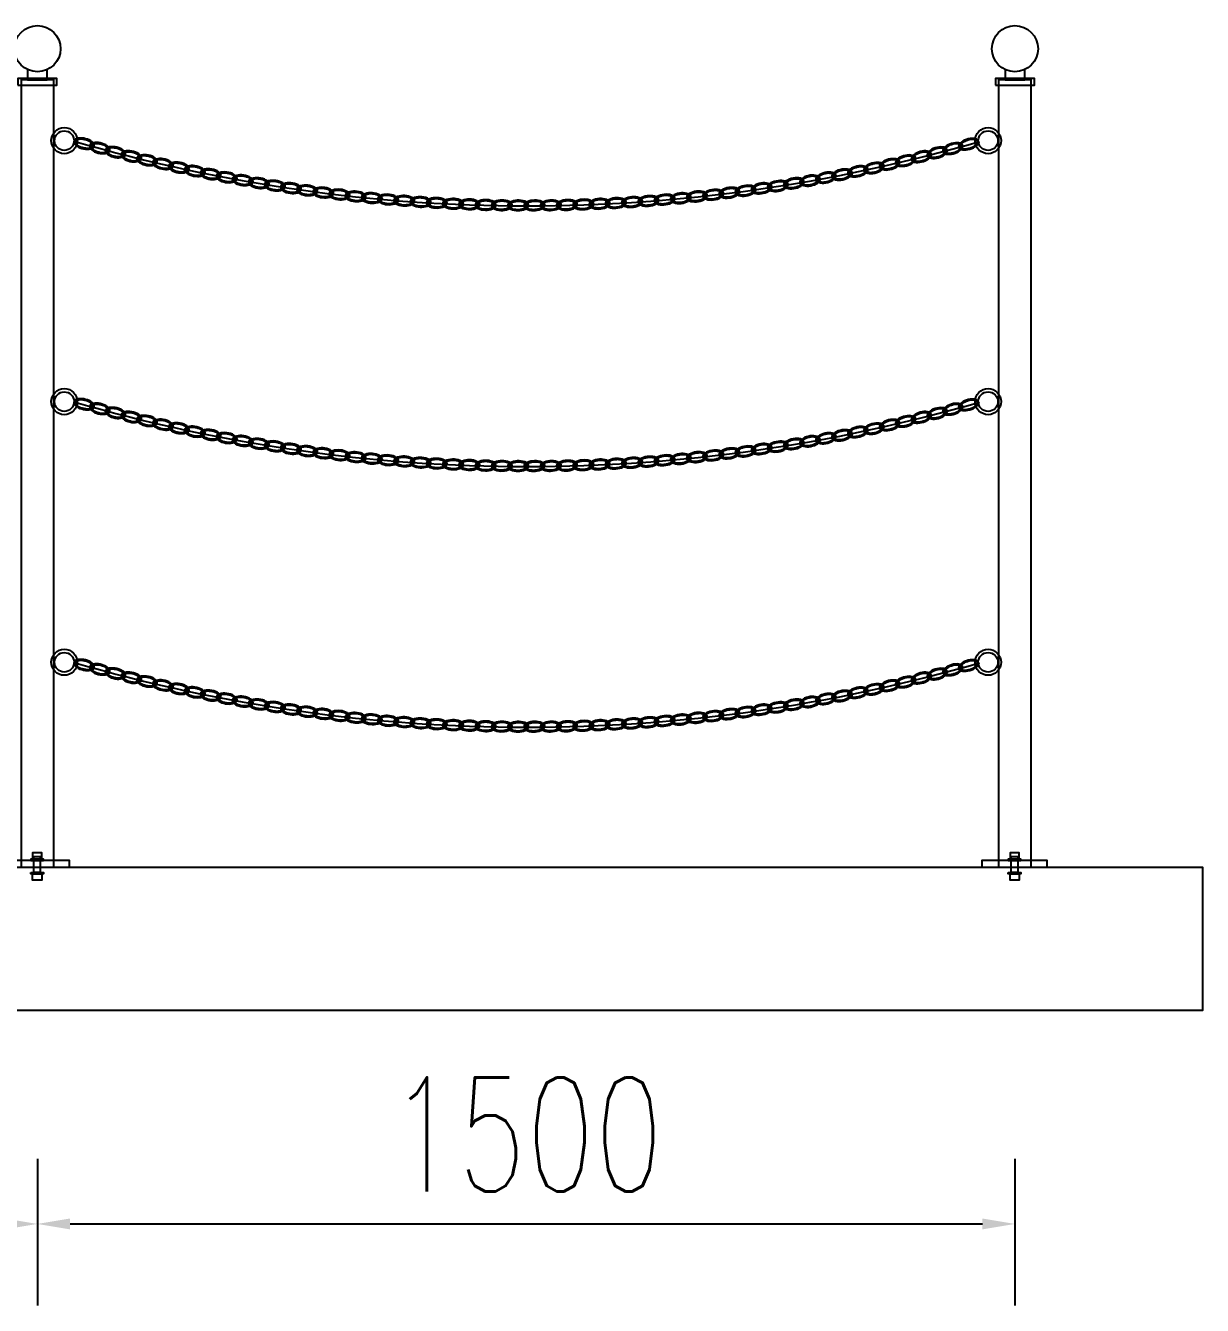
# Model space of a CAD drawing. Extents: x -89702 to 926017, y -610001 to -56924.
# Drawn here: x 499160 to 500966, y -116092 to -114128 of the extents above; entities that cross this region are included whole.
import ezdxf

# ---------------------------------------------------------------- set-up
doc = ezdxf.new("R2010")
doc.units = 0
doc.header["$LTSCALE"] = 10
doc.header["$MEASUREMENT"] = 0
for name, color, linetype in [('W-_ANTICOLLISION防撞措施', 6, 'Continuous'), ('W-PLASTIC_RAILINGS塑木栏杆', 6, 'Continuous'), ('W-REVETMENT驳岸', 251, 'Continuous'), ('W-STEEL_FRAME钢架', 3, 'Continuous')]:
    doc.layers.add(name, color=color, linetype=linetype)
doc.styles.add('STANDARD_T3', font='simplex.shx', dxfattribs={"width": 0.7, "bigfont": 'gbcbig.shx'})
doc.dimstyles.new('W&&50', dxfattribs={"dimtxt": 175, "dimasz": 50, "dimexe": 125, "dimexo": 150, "dimgap": 50, "dimtad": 1, "dimdec": 0, "dimzin": 0, "dimdsep": 46, "dimtxsty": 'STANDARD_T3', "dimcen": 0.09, "dimclrd": 1, "dimclre": 1, "dimclrt": 7, "dimazin": 2, "dimtfac": 1, "dimtdec": 0, "dimtix": 1, "dimtmove": 2, "dimatfit": 3, "dimfxl": 0, "dimtolj": 1, "dimtzin": 0, "dimarcsym": 0})

# ---------------------------------------------------------------- blocks, each defined once
blk = doc.blocks.new('*D1877')
at = {"layer": 'Defpoints', "color": 0, "transparency": 16777216}
for p in [(497678.5, -115419.4), (499178.5, -115419.4), (499178.5, -115967)]:
    blk.add_point(p, dxfattribs=at)
at = {"layer": 'W-STEEL_FRAME钢架', "color": 1, "lineweight": -2, "transparency": 16777216}
for p, q in [((497678.5, -115867), (497678.5, -116092)), ((499178.5, -115867), (499178.5, -116092)), ((497728.5, -115967), (499128.5, -115967))]:
    blk.add_line(p, q, dxfattribs=at)
at = {"layer": 'W-STEEL_FRAME钢架', "color": 1, "transparency": 16777216}
for points in [[(497728.5, -115958.6), (497728.5, -115975.3), (497678.5, -115967)], [(499128.5, -115958.6), (499128.5, -115975.3), (499178.5, -115967)]]:
    blk.add_solid(points, dxfattribs=at)
at = {"layer": 'W-STEEL_FRAME钢架', "color": 7, "transparency": 16777216, "insert": (498428.5, -115829.5), "char_height": 175, "attachment_point": 5, "style": 'STANDARD_T3'}
blk.add_mtext('\\A1;1500', dxfattribs=at)
blk = doc.blocks.new('*D1878')
at = {"layer": 'Defpoints', "color": 0, "transparency": 16777216}
for p in [(499178.5, -115419.4), (500678.5, -115419.4), (500678.5, -115967)]:
    blk.add_point(p, dxfattribs=at)
at = {"layer": 'W-STEEL_FRAME钢架', "color": 1, "lineweight": -2, "transparency": 16777216}
for p, q in [((499178.5, -115867), (499178.5, -116092)), ((500678.5, -115867), (500678.5, -116092)), ((499228.5, -115967), (500628.5, -115967))]:
    blk.add_line(p, q, dxfattribs=at)
at = {"layer": 'W-STEEL_FRAME钢架', "color": 1, "transparency": 16777216}
for points in [[(499228.5, -115958.6), (499228.5, -115975.3), (499178.5, -115967)], [(500628.5, -115958.6), (500628.5, -115975.3), (500678.5, -115967)]]:
    blk.add_solid(points, dxfattribs=at)
at = {"layer": 'W-STEEL_FRAME钢架', "color": 7, "transparency": 16777216, "insert": (499928.5, -115829.5), "char_height": 175, "attachment_point": 5, "style": 'STANDARD_T3'}
blk.add_mtext('\\A1;1500', dxfattribs=at)
blk = doc.blocks.new('*U1875')
at = {"layer": 'W-PLASTIC_RAILINGS塑木栏杆'}
for centre, start_param, end_param in [((15.9, 0.7), 5.719675, 11.831037), ((41, 0.9), 2.578067, 8.689445)]:
    blk.add_ellipse(centre, major_axis=(15.9, 0.7), ratio=0.498883, start_param=start_param, end_param=end_param, dxfattribs=at)
for points, knots in [([(28.1, -1.9), (28.2, -1.8), (28.3, -1.6), (29, -1), (29.4, -0.5), (29.8, 0.2), (30, 0.5), (30, 1), (30, 1.1), (30, 1.3), (30, 1.5), (30, 1.8), (29.8, 2.3), (29.6, 2.6), (29.1, 3.2), (28.8, 3.5), (28.1, 4.1), (27.6, 4.4), (26.1, 5.2), (24.7, 5.7), (21.7, 6.5), (20, 6.7), (16.5, 6.9), (14.7, 6.8), (11.2, 6.3), (9.5, 5.9), (6.8, 5), (5.7, 4.5), (4.1, 3.5), (3.5, 3), (2.6, 2.1), (2.3, 1.7), (2, 1), (1.9, 0.7), (1.8, 0.1), (1.8, -0.2), (2, -0.8), (2.2, -1.1), (2.7, -1.8), (3.1, -2.2), (4.1, -2.9), (4.7, -3.3), (6, -3.9), (6.8, -4.2), (9, -4.9), (10.5, -5.2), (13.9, -5.5), (15.6, -5.5), (19, -5.2), (20.7, -4.9), (23.8, -4.1), (25.2, -3.6), (26.4, -3), (26.4, -2.9), (26.5, -2.9)], [5.672591, 5.672591, 5.672591, 5.672591, 5.732045, 5.732045, 5.989329, 5.989329, 6.173043, 6.173043, 6.283185, 6.283185, 6.283185, 6.455274, 6.455274, 6.627362, 6.627362, 6.79945, 6.79945, 6.971538, 6.971538, 7.326596, 7.326596, 7.681654, 7.681654, 8.036712, 8.036712, 8.39177, 8.39177, 8.689562, 8.689562, 8.937439, 8.937439, 9.144062, 9.144062, 9.350686, 9.350686, 9.55731, 9.55731, 9.763933, 9.763933, 9.970557, 9.970557, 10.177181, 10.177181, 10.383804, 10.383804, 10.72734, 10.72734, 11.070875, 11.070875, 11.414411, 11.414411, 11.757946, 11.757946, 11.773982, 11.773982, 11.773982, 11.773982]), ([(28.9, 3.4), (28.6, 3.2), (28.3, 2.9), (27.7, 2.3), (27.4, 1.9), (27, 1.2), (26.9, 0.9), (26.9, 0.3), (26.9, 0), (27.1, -0.6), (27.3, -1), (27.8, -1.7), (28.2, -2), (29.1, -2.7), (29.7, -3.1), (31.1, -3.7), (31.8, -4), (34, -4.7), (35.6, -5), (38.9, -5.3), (40.7, -5.3), (44.1, -5.1), (45.8, -4.8), (48.8, -3.9), (50.2, -3.4), (52.2, -2.3), (53, -1.8), (54.1, -0.9), (54.5, -0.4), (54.9, 0.4), (55, 0.7), (55.1, 1.1), (55.1, 1.3), (55.1, 1.5), (55.1, 1.7), (55, 1.9), (54.8, 2.5), (54.7, 2.8), (54.2, 3.3), (53.9, 3.6), (53.2, 4.2), (52.7, 4.5), (51.1, 5.4), (49.8, 5.9), (46.8, 6.7), (45.1, 6.9), (41.6, 7.1), (39.7, 7), (36.3, 6.5), (34.6, 6.1), (32.1, 5.3), (31.2, 4.9), (30.4, 4.4)], [2.530994, 2.530994, 2.530994, 2.530994, 2.654253, 2.654253, 2.860877, 2.860877, 3.067501, 3.067501, 3.274124, 3.274124, 3.480748, 3.480748, 3.687372, 3.687372, 3.893995, 3.893995, 4.100619, 4.100619, 4.444154, 4.444154, 4.78769, 4.78769, 5.131226, 5.131226, 5.474761, 5.474761, 5.732045, 5.732045, 5.989329, 5.989329, 6.173043, 6.173043, 6.283185, 6.283185, 6.283185, 6.455274, 6.455274, 6.627362, 6.627362, 6.79945, 6.79945, 6.971538, 6.971538, 7.326596, 7.326596, 7.681654, 7.681654, 8.036712, 8.036712, 8.39177, 8.39177, 8.632388, 8.632388, 8.632388, 8.632388])]:
    blk.add_open_spline(points, degree=3, knots=knots, dxfattribs=at)
blk = doc.blocks.new('*U1876')
at = {"layer": 'W-REVETMENT驳岸', "color": 0, "linetype": 'ByBlock', "lineweight": -2, "transparency": 16777216}
for p, rotation in [((499234.6, -114305.4), 343.7596410931119), ((500568, -114321.4), 14.86390870683564), ((499282.8, -114318.9), 344.9116510047311), ((500519.6, -114333.7), 13.71189879521642), ((499331.2, -114331.4), 346.0636609163505), ((499379.8, -114343), 347.2156708279701), ((500422, -114355.5), 11.40787897197812), ((500470.9, -114345.1), 12.55988888359726), ((499428.7, -114353.5), 348.3676807395893), ((499477.8, -114363.1), 349.5196906512087), ((500323.6, -114373.3), 9.103859148739456), ((500372.9, -114364.9), 10.25586906035894), ((499527, -114371.7), 350.6717005628279), ((499576.4, -114379.3), 351.8237104744471), ((499626, -114386), 352.9757203860663), ((500174.8, -114392.5), 5.647829413880275), ((500224.5, -114387.1), 6.799839325499762), ((500274.1, -114380.7), 7.951849237119617), ((499675.7, -114391.6), 354.1277302976861), ((499725.5, -114396.2), 355.2797402093058), ((499775.3, -114399.8), 356.4317501209254), ((499825.3, -114402.4), 357.5837600325448), ((499875.2, -114404), 358.7357699441634), ((499925.2, -114404.6), 359.8877798557872), ((499975.2, -114404.2), 1.039789767401623), ((500025.2, -114402.8), 2.191799679021282), ((500075.2, -114400.4), 3.34380959064171), ((500125, -114397), 4.495819502261089)]:
    blk.add_blockref('*U1875', p, dxfattribs=dict(at, rotation=rotation))
blk = doc.blocks.new('*U1853')
at = {"layer": 'W-PLASTIC_RAILINGS塑木栏杆'}
for centre, start_param, end_param in [((15.9, 0.7), 5.719675, 11.831037), ((41, 0.9), 2.578067, 8.689445)]:
    blk.add_ellipse(centre, major_axis=(15.9, 0.7), ratio=0.498883, start_param=start_param, end_param=end_param, dxfattribs=at)
for points, knots in [([(28.1, -1.9), (28.2, -1.8), (28.3, -1.6), (29, -1), (29.4, -0.5), (29.8, 0.2), (30, 0.5), (30, 1), (30, 1.1), (30, 1.3), (30, 1.5), (30, 1.8), (29.8, 2.3), (29.6, 2.6), (29.1, 3.2), (28.8, 3.5), (28.1, 4.1), (27.6, 4.4), (26.1, 5.2), (24.7, 5.7), (21.7, 6.5), (20, 6.7), (16.5, 6.9), (14.7, 6.8), (11.2, 6.3), (9.5, 5.9), (6.8, 5), (5.7, 4.5), (4.1, 3.5), (3.5, 3), (2.6, 2.1), (2.3, 1.7), (2, 1), (1.9, 0.7), (1.8, 0.1), (1.8, -0.2), (2, -0.8), (2.2, -1.1), (2.7, -1.8), (3.1, -2.2), (4.1, -2.9), (4.7, -3.3), (6, -3.9), (6.8, -4.2), (9, -4.9), (10.5, -5.2), (13.9, -5.5), (15.6, -5.5), (19, -5.2), (20.7, -4.9), (23.8, -4.1), (25.2, -3.6), (26.4, -3), (26.4, -2.9), (26.5, -2.9)], [5.672591, 5.672591, 5.672591, 5.672591, 5.732045, 5.732045, 5.989329, 5.989329, 6.173043, 6.173043, 6.283185, 6.283185, 6.283185, 6.455274, 6.455274, 6.627362, 6.627362, 6.79945, 6.79945, 6.971538, 6.971538, 7.326596, 7.326596, 7.681654, 7.681654, 8.036712, 8.036712, 8.39177, 8.39177, 8.689562, 8.689562, 8.937439, 8.937439, 9.144062, 9.144062, 9.350686, 9.350686, 9.55731, 9.55731, 9.763933, 9.763933, 9.970557, 9.970557, 10.177181, 10.177181, 10.383804, 10.383804, 10.72734, 10.72734, 11.070875, 11.070875, 11.414411, 11.414411, 11.757946, 11.757946, 11.773982, 11.773982, 11.773982, 11.773982]), ([(28.9, 3.4), (28.6, 3.2), (28.3, 2.9), (27.7, 2.3), (27.4, 1.9), (27, 1.2), (26.9, 0.9), (26.9, 0.3), (26.9, 0), (27.1, -0.6), (27.3, -1), (27.8, -1.7), (28.2, -2), (29.1, -2.7), (29.7, -3.1), (31.1, -3.7), (31.8, -4), (34, -4.7), (35.6, -5), (38.9, -5.3), (40.7, -5.3), (44.1, -5.1), (45.8, -4.8), (48.8, -3.9), (50.2, -3.4), (52.2, -2.3), (53, -1.8), (54.1, -0.9), (54.5, -0.4), (54.9, 0.4), (55, 0.7), (55.1, 1.1), (55.1, 1.3), (55.1, 1.5), (55.1, 1.7), (55, 1.9), (54.8, 2.5), (54.7, 2.8), (54.2, 3.3), (53.9, 3.6), (53.2, 4.2), (52.7, 4.5), (51.1, 5.4), (49.8, 5.9), (46.8, 6.7), (45.1, 6.9), (41.6, 7.1), (39.7, 7), (36.3, 6.5), (34.6, 6.1), (32.1, 5.3), (31.2, 4.9), (30.4, 4.4)], [2.530994, 2.530994, 2.530994, 2.530994, 2.654253, 2.654253, 2.860877, 2.860877, 3.067501, 3.067501, 3.274124, 3.274124, 3.480748, 3.480748, 3.687372, 3.687372, 3.893995, 3.893995, 4.100619, 4.100619, 4.444154, 4.444154, 4.78769, 4.78769, 5.131226, 5.131226, 5.474761, 5.474761, 5.732045, 5.732045, 5.989329, 5.989329, 6.173043, 6.173043, 6.283185, 6.283185, 6.283185, 6.455274, 6.455274, 6.627362, 6.627362, 6.79945, 6.79945, 6.971538, 6.971538, 7.326596, 7.326596, 7.681654, 7.681654, 8.036712, 8.036712, 8.39177, 8.39177, 8.632388, 8.632388, 8.632388, 8.632388])]:
    blk.add_open_spline(points, degree=3, knots=knots, dxfattribs=at)
blk = doc.blocks.new('*U1854')
at = {"layer": 'W-REVETMENT驳岸', "color": 0, "linetype": 'ByBlock', "lineweight": -2, "transparency": 16777216}
for p, rotation in [((499234.6, -114705.4), 343.7596410931119), ((499282.8, -114718.9), 344.9116510047311), ((500519.6, -114733.7), 13.71189879521642), ((500568, -114721.4), 14.86390870683564), ((499331.2, -114731.4), 346.0636609163505), ((499379.8, -114743), 347.2156708279701), ((500470.9, -114745.1), 12.55988888359726), ((499428.7, -114753.5), 348.3676807395893), ((500372.9, -114764.9), 10.25586906035894), ((500422, -114755.5), 11.40787897197812), ((499477.8, -114763.1), 349.5196906512087), ((499527, -114771.7), 350.6717005628279), ((499576.4, -114779.3), 351.8237104744471), ((500224.5, -114787.1), 6.799839325499762), ((500274.1, -114780.7), 7.951849237119617), ((500323.6, -114773.3), 9.103859148739456), ((499626, -114786), 352.9757203860663), ((499675.7, -114791.6), 354.1277302976861), ((499725.5, -114796.2), 355.2797402093058), ((499775.3, -114799.8), 356.4317501209254), ((500025.2, -114802.8), 2.191799679021282), ((500075.2, -114800.4), 3.34380959064171), ((500125, -114797), 4.495819502261089), ((500174.8, -114792.5), 5.647829413880275), ((499825.3, -114802.4), 357.5837600325448), ((499875.2, -114804), 358.7357699441634), ((499925.2, -114804.6), 359.8877798557872), ((499975.2, -114804.2), 1.039789767401623)]:
    blk.add_blockref('*U1853', p, dxfattribs=dict(at, rotation=rotation))
blk = doc.blocks.new('*U1855')
at = {"layer": 'W-PLASTIC_RAILINGS塑木栏杆'}
for centre, start_param, end_param in [((15.9, 0.7), 5.719675, 11.831037), ((41, 0.9), 2.578067, 8.689445)]:
    blk.add_ellipse(centre, major_axis=(15.9, 0.7), ratio=0.498883, start_param=start_param, end_param=end_param, dxfattribs=at)
for points, knots in [([(28.1, -1.9), (28.2, -1.8), (28.3, -1.6), (29, -1), (29.4, -0.5), (29.8, 0.2), (30, 0.5), (30, 1), (30, 1.1), (30, 1.3), (30, 1.5), (30, 1.8), (29.8, 2.3), (29.6, 2.6), (29.1, 3.2), (28.8, 3.5), (28.1, 4.1), (27.6, 4.4), (26.1, 5.2), (24.7, 5.7), (21.7, 6.5), (20, 6.7), (16.5, 6.9), (14.7, 6.8), (11.2, 6.3), (9.5, 5.9), (6.8, 5), (5.7, 4.5), (4.1, 3.5), (3.5, 3), (2.6, 2.1), (2.3, 1.7), (2, 1), (1.9, 0.7), (1.8, 0.1), (1.8, -0.2), (2, -0.8), (2.2, -1.1), (2.7, -1.8), (3.1, -2.2), (4.1, -2.9), (4.7, -3.3), (6, -3.9), (6.8, -4.2), (9, -4.9), (10.5, -5.2), (13.9, -5.5), (15.6, -5.5), (19, -5.2), (20.7, -4.9), (23.8, -4.1), (25.2, -3.6), (26.4, -3), (26.4, -2.9), (26.5, -2.9)], [5.672591, 5.672591, 5.672591, 5.672591, 5.732045, 5.732045, 5.989329, 5.989329, 6.173043, 6.173043, 6.283185, 6.283185, 6.283185, 6.455274, 6.455274, 6.627362, 6.627362, 6.79945, 6.79945, 6.971538, 6.971538, 7.326596, 7.326596, 7.681654, 7.681654, 8.036712, 8.036712, 8.39177, 8.39177, 8.689562, 8.689562, 8.937439, 8.937439, 9.144062, 9.144062, 9.350686, 9.350686, 9.55731, 9.55731, 9.763933, 9.763933, 9.970557, 9.970557, 10.177181, 10.177181, 10.383804, 10.383804, 10.72734, 10.72734, 11.070875, 11.070875, 11.414411, 11.414411, 11.757946, 11.757946, 11.773982, 11.773982, 11.773982, 11.773982]), ([(28.9, 3.4), (28.6, 3.2), (28.3, 2.9), (27.7, 2.3), (27.4, 1.9), (27, 1.2), (26.9, 0.9), (26.9, 0.3), (26.9, 0), (27.1, -0.6), (27.3, -1), (27.8, -1.7), (28.2, -2), (29.1, -2.7), (29.7, -3.1), (31.1, -3.7), (31.8, -4), (34, -4.7), (35.6, -5), (38.9, -5.3), (40.7, -5.3), (44.1, -5.1), (45.8, -4.8), (48.8, -3.9), (50.2, -3.4), (52.2, -2.3), (53, -1.8), (54.1, -0.9), (54.5, -0.4), (54.9, 0.4), (55, 0.7), (55.1, 1.1), (55.1, 1.3), (55.1, 1.5), (55.1, 1.7), (55, 1.9), (54.8, 2.5), (54.7, 2.8), (54.2, 3.3), (53.9, 3.6), (53.2, 4.2), (52.7, 4.5), (51.1, 5.4), (49.8, 5.9), (46.8, 6.7), (45.1, 6.9), (41.6, 7.1), (39.7, 7), (36.3, 6.5), (34.6, 6.1), (32.1, 5.3), (31.2, 4.9), (30.4, 4.4)], [2.530994, 2.530994, 2.530994, 2.530994, 2.654253, 2.654253, 2.860877, 2.860877, 3.067501, 3.067501, 3.274124, 3.274124, 3.480748, 3.480748, 3.687372, 3.687372, 3.893995, 3.893995, 4.100619, 4.100619, 4.444154, 4.444154, 4.78769, 4.78769, 5.131226, 5.131226, 5.474761, 5.474761, 5.732045, 5.732045, 5.989329, 5.989329, 6.173043, 6.173043, 6.283185, 6.283185, 6.283185, 6.455274, 6.455274, 6.627362, 6.627362, 6.79945, 6.79945, 6.971538, 6.971538, 7.326596, 7.326596, 7.681654, 7.681654, 8.036712, 8.036712, 8.39177, 8.39177, 8.632388, 8.632388, 8.632388, 8.632388])]:
    blk.add_open_spline(points, degree=3, knots=knots, dxfattribs=at)
blk = doc.blocks.new('*U1856')
at = {"layer": 'W-REVETMENT驳岸', "color": 0, "linetype": 'ByBlock', "lineweight": -2, "transparency": 16777216}
for p, rotation in [((499234.6, -115105.4), 343.7596410931119), ((500568, -115121.4), 14.86390870683564), ((499282.8, -115118.9), 344.9116510047311), ((499331.2, -115131.4), 346.0636609163505), ((500470.9, -115145.1), 12.55988888359726), ((500519.6, -115133.7), 13.71189879521642), ((499379.8, -115143), 347.2156708279701), ((499428.7, -115153.5), 348.3676807395893), ((500372.9, -115164.9), 10.25586906035894), ((500422, -115155.5), 11.40787897197812), ((499477.8, -115163.1), 349.5196906512087), ((499527, -115171.7), 350.6717005628279), ((500274.1, -115180.7), 7.951849237119617), ((500323.6, -115173.3), 9.103859148739456), ((499576.4, -115179.3), 351.8237104744471), ((499626, -115186), 352.9757203860663), ((499675.7, -115191.6), 354.1277302976861), ((500125, -115197), 4.495819502261089), ((500174.8, -115192.5), 5.647829413880275), ((500224.5, -115187.1), 6.799839325499762), ((499725.5, -115196.2), 355.2797402093058), ((499775.3, -115199.8), 356.4317501209254), ((499825.3, -115202.4), 357.5837600325448), ((499875.2, -115204), 358.7357699441634), ((499925.2, -115204.6), 359.8877798557872), ((499975.2, -115204.2), 1.039789767401623), ((500025.2, -115202.8), 2.191799679021282), ((500075.2, -115200.4), 3.34380959064171)]:
    blk.add_blockref('*U1855', p, dxfattribs=dict(at, rotation=rotation))

msp = doc.modelspace()

# ---------------------------------------------------------------- linework, layer by layer
at = {"layer": 'W-_ANTICOLLISION防撞措施', "color": 0, "linetype": 'ByBlock'}
msp.add_lwpolyline([(494582.3, -115419.4), (500966.2, -115419.4), (500966.2, -115639.4), (494582.3, -115639.4)], close=True, dxfattribs=at)
at = {"layer": 'W-PLASTIC_RAILINGS塑木栏杆', "color": 4}
for points in [[(499163.5, -114195.5), (499163.5, -114211.4), (499193.5, -114211.4), (499193.5, -114195.5)], [(500663.5, -114195.5), (500663.5, -114211.4), (500693.5, -114211.4), (500693.5, -114195.5)]]:
    msp.add_lwpolyline(points, dxfattribs=at)
for points in [[(499148.5, -114219.3), (499208.5, -114219.3), (499208.5, -114209.3), (499148.5, -114209.3)], [(499153.5, -115419.4), (499203.5, -115419.4), (499203.5, -114211.4), (499153.5, -114211.4)], [(500648.5, -114219.3), (500708.5, -114219.3), (500708.5, -114209.3), (500648.5, -114209.3)], [(500653.5, -115419.4), (500703.5, -115419.4), (500703.5, -114211.4), (500653.5, -114211.4)], [(499171.2, -115407.1), (499185.1, -115407.1), (499185.1, -115397.6), (499171.2, -115397.6)], [(500671.2, -115407.1), (500685.1, -115407.1), (500685.1, -115397.6), (500671.2, -115397.6)], [(499127.9, -115419.4), (499227.9, -115419.4), (499227.9, -115409.4), (499127.9, -115409.4)], [(499168.2, -115409.4), (499187.7, -115409.4), (499187.7, -115407.1), (499168.2, -115407.1)], [(499172.9, -115402.9), (499182.9, -115402.9), (499182.9, -115427.5), (499172.9, -115427.5)], [(500627.9, -115419.4), (500727.9, -115419.4), (500727.9, -115409.4), (500627.9, -115409.4)], [(500668.2, -115409.4), (500687.7, -115409.4), (500687.7, -115407.1), (500668.2, -115407.1)], [(500672.9, -115402.9), (500682.9, -115402.9), (500682.9, -115427.5), (500672.9, -115427.5)], [(499168.2, -115427.5), (499187.7, -115427.5), (499187.7, -115429.8), (499168.2, -115429.8)], [(499171.2, -115429.8), (499185.1, -115429.8), (499185.1, -115439.3), (499171.2, -115439.3)], [(500668.2, -115427.5), (500687.7, -115427.5), (500687.7, -115429.8), (500668.2, -115429.8)], [(500671.2, -115429.8), (500685.1, -115429.8), (500685.1, -115439.3), (500671.2, -115439.3)]]:
    msp.add_lwpolyline(points, close=True, dxfattribs=at)
for centre, radius in [((499178.5, -114163.5), 35.4), ((500678.5, -114163.5), 35.4), ((499219.7, -114304.6), 20), ((499219.7, -114304.6), 15), ((500637.3, -114304.6), 20), ((500637.3, -114304.6), 15), ((499219.7, -114705.1), 20), ((499219.7, -114705.1), 15), ((500637.3, -114705.1), 20), ((500637.3, -114705.1), 15), ((499219.7, -115105.1), 20), ((500637.3, -115105.1), 20), ((499219.7, -115105.1), 15), ((500637.3, -115105.1), 15)]:
    msp.add_circle(centre, radius, dxfattribs=at)
at = {"layer": 'W-PLASTIC_RAILINGS塑木栏杆'}
for centre in [(499930.1, -111917.8), (499930.1, -112317.8), (499930.1, -112717.8)]:
    msp.add_arc(centre, 2486.8, 253.7596, 286.2104, dxfattribs=at)

# ---------------------------------------------------------------- block references
at = {"layer": 'W-REVETMENT驳岸', "linetype": 'ByBlock'}
for name in ['*U1876', '*U1854', '*U1856']:
    msp.add_blockref(name, (0, 0), dxfattribs=at)

# ---------------------------------------------------------------- dimensions: what is measured, and where the dimension line sits
at = {"layer": 'W-STEEL_FRAME钢架'}
for base, p1, p2, picture, middle in [((499178.5, -115967), (497678.5, -115419.4), (499178.5, -115419.4), '*D1877', (498428.5, -115829.5)), ((500678.5, -115967), (499178.5, -115419.4), (500678.5, -115419.4), '*D1878', (499928.5, -115829.5))]:
    dim = msp.add_linear_dim(base=base, p1=p1, p2=p2, dimstyle='W&&50', override={"dimfxlon": 1}, dxfattribs=at)
    dim.commit()
    dim.dimension.update_dxf_attribs({"geometry": picture, "text_midpoint": middle})

doc.saveas('drawing.dxf')
